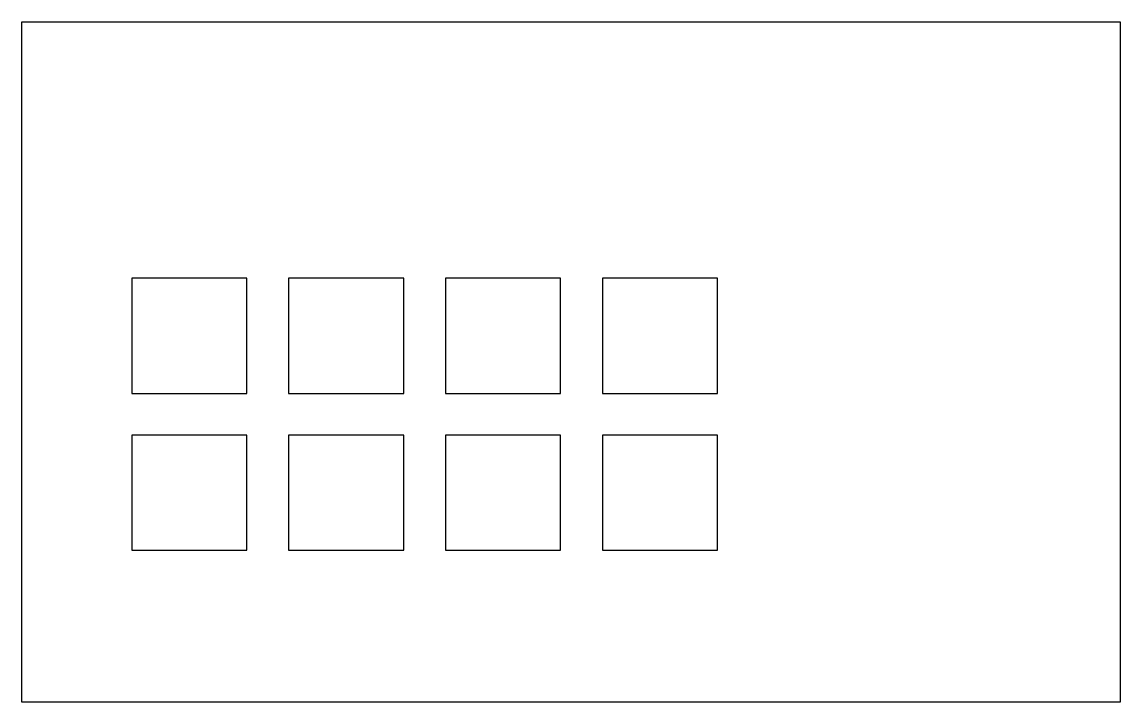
# Model space of a CAD drawing. Header units: millimetres. Extents: x -85 to 20, y -45 to 20.
import ezdxf

# ---------------------------------------------------------------- set-up
doc = ezdxf.new("R2010")
doc.units = ezdxf.units.MM
doc.layers.get('0').update_dxf_attribs({"linetype": 'CONTINUOUS'})

msp = doc.modelspace()

# ---------------------------------------------------------------- linework, layer by layer
for points in [[(-85, 20), (20, 20), (20, -45), (-85, -45)], [(-63.5, -15.5), (-63.5, -4.5), (-74.5, -4.5), (-74.5, -15.5)], [(-48.5, -15.5), (-48.5, -4.5), (-59.5, -4.5), (-59.5, -15.5)], [(-33.5, -15.5), (-33.5, -4.5), (-44.5, -4.5), (-44.5, -15.5)], [(-29.5, -4.5), (-29.5, -15.5), (-18.5, -15.5), (-18.5, -4.5)], [(-63.5, -30.5), (-63.5, -19.5), (-74.5, -19.5), (-74.5, -30.5)], [(-59.5, -30.5), (-48.5, -30.5), (-48.5, -19.5), (-59.5, -19.5)], [(-33.5, -30.5), (-33.5, -19.5), (-44.5, -19.5), (-44.5, -30.5)], [(-29.5, -30.5), (-18.5, -30.5), (-18.5, -19.5), (-29.5, -19.5)]]:
    msp.add_lwpolyline(points, close=True)

doc.saveas('drawing.dxf')
